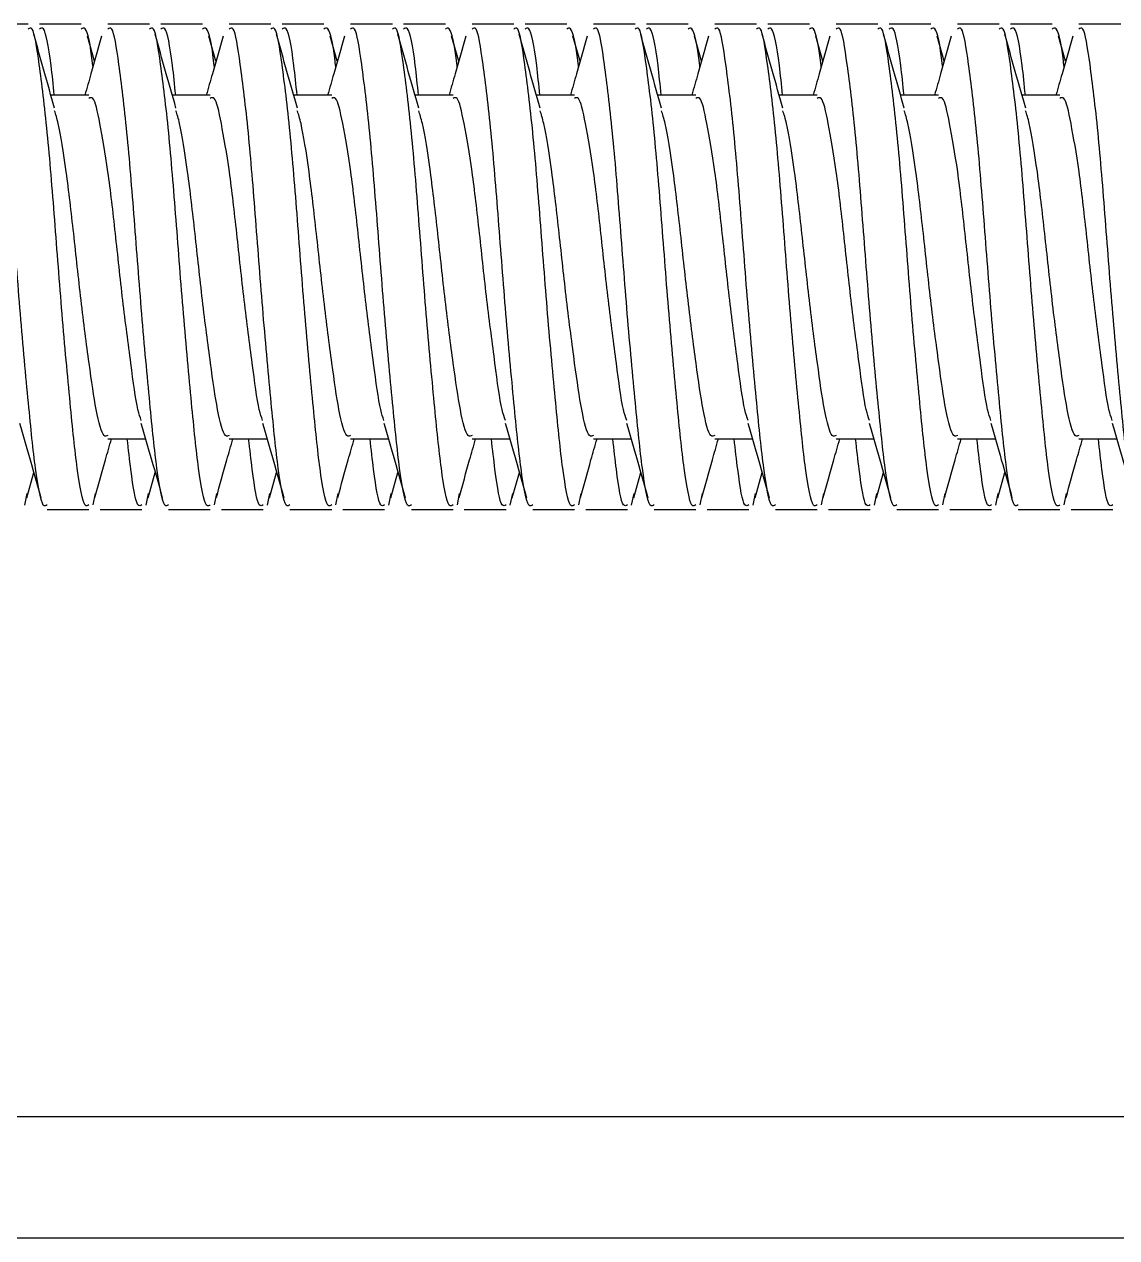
# Model space of a CAD drawing. Header units: millimetres. Extents: x -2889 to 8174, y 2447 to 8478.
# Drawn here: x 1614.149 to 1616.849, y 3489.473 to 3492.473 of the extents above; entities that cross this region are included whole.
import ezdxf

# ---------------------------------------------------------------- set-up
doc = ezdxf.new("R2010")
doc.units = ezdxf.units.MM

msp = doc.modelspace()

# ---------------------------------------------------------------- linework, layer by layer
at = {"color": 7, "linetype": 'Continuous', "lineweight": 25}
for p, q in [((1614.1584, 3492.4726), (1614.0553, 3492.4726)), ((1614.2893, 3492.4726), (1614.1862, 3492.4726)), ((1614.4584, 3492.4726), (1614.3553, 3492.4726)), ((1614.5893, 3492.4726), (1614.4862, 3492.4726)), ((1614.7584, 3492.4726), (1614.6553, 3492.4726)), ((1614.8893, 3492.4726), (1614.7862, 3492.4726)), ((1615.0584, 3492.4726), (1614.9553, 3492.4726)), ((1615.1893, 3492.4726), (1615.0862, 3492.4726)), ((1615.3584, 3492.4726), (1615.2553, 3492.4726)), ((1615.4893, 3492.4726), (1615.3862, 3492.4726)), ((1615.6584, 3492.4726), (1615.5553, 3492.4726)), ((1615.7893, 3492.4726), (1615.6862, 3492.4726)), ((1615.9584, 3492.4726), (1615.8553, 3492.4726)), ((1616.0893, 3492.4726), (1615.9862, 3492.4726)), ((1616.2584, 3492.4726), (1616.1553, 3492.4726)), ((1616.3893, 3492.4726), (1616.2862, 3492.4726)), ((1616.5584, 3492.4726), (1616.4553, 3492.4726)), ((1616.6893, 3492.4726), (1616.5862, 3492.4726)), ((1616.8584, 3492.4726), (1616.7553, 3492.4726)), ((1614.3223, 3492.3811), (1614.3048, 3492.4432)), ((1614.6223, 3492.3811), (1614.6048, 3492.4432)), ((1614.9223, 3492.3811), (1614.9048, 3492.4432)), ((1615.2223, 3492.3811), (1615.2048, 3492.4432)), ((1615.5223, 3492.3811), (1615.5048, 3492.4432)), ((1615.8223, 3492.3811), (1615.8048, 3492.4432)), ((1616.1223, 3492.3811), (1616.1048, 3492.4432)), ((1616.4223, 3492.3811), (1616.4048, 3492.4432)), ((1616.7223, 3492.3811), (1616.7048, 3492.4432)), ((1614.3084, 3492.2976), (1614.2144, 3492.2976)), ((1614.6084, 3492.2976), (1614.5144, 3492.2976)), ((1614.9084, 3492.2976), (1614.8144, 3492.2976)), ((1615.2084, 3492.2976), (1615.1144, 3492.2976)), ((1615.5084, 3492.2976), (1615.4144, 3492.2976)), ((1615.8084, 3492.2976), (1615.7144, 3492.2976)), ((1616.1084, 3492.2976), (1616.0144, 3492.2976)), ((1616.4084, 3492.2976), (1616.3144, 3492.2976)), ((1616.7084, 3492.2976), (1616.6144, 3492.2976)), ((1614.3553, 3491.4476), (1614.4484, 3491.4476)), ((1614.6553, 3491.4476), (1614.7484, 3491.4476)), ((1614.9553, 3491.4476), (1615.0484, 3491.4476)), ((1615.2553, 3491.4476), (1615.3484, 3491.4476)), ((1615.5553, 3491.4476), (1615.6484, 3491.4476)), ((1615.8553, 3491.4476), (1615.9484, 3491.4476)), ((1616.1553, 3491.4476), (1616.2484, 3491.4476)), ((1616.4553, 3491.4476), (1616.5484, 3491.4476)), ((1616.7553, 3491.4476), (1616.8484, 3491.4476)), ((1614.1548, 3491.3021), (1614.1723, 3491.3642)), ((1614.4548, 3491.3021), (1614.4723, 3491.3642)), ((1614.7548, 3491.3021), (1614.7723, 3491.3642)), ((1615.0548, 3491.3021), (1615.0723, 3491.3642)), ((1615.3548, 3491.3021), (1615.3723, 3491.3642)), ((1615.6548, 3491.3021), (1615.6723, 3491.3642)), ((1615.9548, 3491.3021), (1615.9723, 3491.3642)), ((1616.2548, 3491.3021), (1616.2723, 3491.3642)), ((1616.5548, 3491.3021), (1616.5723, 3491.3642)), ((1614.155, 3491.3128), (1614.1489, 3491.2841)), ((1614.3238, 3491.3128), (1614.3182, 3491.2847)), ((1614.455, 3491.3128), (1614.4489, 3491.2841)), ((1614.6238, 3491.3128), (1614.6182, 3491.2847)), ((1614.755, 3491.3128), (1614.7489, 3491.2841)), ((1614.9238, 3491.3128), (1614.9182, 3491.2847)), ((1615.055, 3491.3128), (1615.0489, 3491.2841)), ((1615.2238, 3491.3128), (1615.2182, 3491.2847)), ((1615.355, 3491.3128), (1615.3489, 3491.2841)), ((1615.5238, 3491.3128), (1615.5182, 3491.2847)), ((1615.655, 3491.3128), (1615.6489, 3491.2841)), ((1615.8238, 3491.3128), (1615.8182, 3491.2847)), ((1615.955, 3491.3128), (1615.9489, 3491.2841)), ((1616.1238, 3491.3128), (1616.1182, 3491.2847)), ((1616.255, 3491.3128), (1616.2489, 3491.2841)), ((1616.4238, 3491.3128), (1616.4182, 3491.2847)), ((1616.555, 3491.3128), (1616.5489, 3491.2841)), ((1616.7238, 3491.3128), (1616.7182, 3491.2847)), ((1614.2053, 3491.2726), (1614.3084, 3491.2726)), ((1614.3362, 3491.2726), (1614.4393, 3491.2726)), ((1614.5053, 3491.2726), (1614.6084, 3491.2726)), ((1614.6362, 3491.2726), (1614.7393, 3491.2726)), ((1614.8053, 3491.2726), (1614.9084, 3491.2726)), ((1614.9362, 3491.2726), (1615.0393, 3491.2726)), ((1615.1053, 3491.2726), (1615.2084, 3491.2726)), ((1615.2362, 3491.2726), (1615.3393, 3491.2726)), ((1615.4053, 3491.2726), (1615.5084, 3491.2726)), ((1615.5362, 3491.2726), (1615.6393, 3491.2726)), ((1615.7053, 3491.2726), (1615.8084, 3491.2726)), ((1615.8362, 3491.2726), (1615.9393, 3491.2726)), ((1616.0053, 3491.2726), (1616.1084, 3491.2726)), ((1616.1362, 3491.2726), (1616.2393, 3491.2726)), ((1616.3053, 3491.2726), (1616.4084, 3491.2726)), ((1616.4362, 3491.2726), (1616.5393, 3491.2726)), ((1616.6053, 3491.2726), (1616.7084, 3491.2726)), ((1616.7362, 3491.2726), (1616.8393, 3491.2726)), ((1608.0239, 3489.7726), (1618.1385, 3489.7726)), ((1608.8239, 3489.4726), (1618.1385, 3489.4726))]:
    msp.add_line(p, q, dxfattribs=at)
for points, knots in [([(1614.2053, 3491.2844), (1614.2021, 3491.2821), (1614.1925, 3491.2751), (1614.1761, 3491.3637), (1614.1593, 3491.5298), (1614.1388, 3491.7522), (1614.1207, 3491.9921), (1614.1027, 3492.2155), (1614.0822, 3492.381), (1614.0683, 3492.4696), (1614.0586, 3492.4631), (1614.0553, 3492.4609)], [0, 0, 0, 0, 0.06233, 0.188585, 0.310877, 0.438245, 0.56233, 0.686415, 0.813783, 0.936076, 1, 1, 1, 1]), ([(1614.3084, 3491.2844), (1614.3052, 3491.2821), (1614.2957, 3491.2751), (1614.2792, 3491.3637), (1614.2624, 3491.5298), (1614.2419, 3491.7522), (1614.2239, 3491.9921), (1614.2058, 3492.2155), (1614.1853, 3492.381), (1614.1714, 3492.4696), (1614.1617, 3492.4631), (1614.1584, 3492.4609)], [0, 0, 0, 0, 0.06233, 0.188585, 0.310877, 0.438245, 0.56233, 0.686415, 0.813783, 0.936076, 1, 1, 1, 1]), ([(1614.2229, 3492.2976), (1614.2203, 3492.323), (1614.2118, 3492.4067), (1614.199, 3492.4693), (1614.1894, 3492.463), (1614.1862, 3492.4609)], [0, 0, 0, 0, 0.22565, 0.744065, 1, 1, 1, 1]), ([(1614.3185, 3492.3675), (1614.3184, 3492.3685), (1614.3122, 3492.4253), (1614.302, 3492.4683), (1614.2925, 3492.4627), (1614.2893, 3492.4609)], [0, 0, 0, 0, 0.011152, 0.673171, 1, 1, 1, 1]), ([(1614.5053, 3491.2844), (1614.5021, 3491.2821), (1614.4925, 3491.2751), (1614.4761, 3491.3637), (1614.4593, 3491.5298), (1614.4388, 3491.7522), (1614.4207, 3491.9921), (1614.4027, 3492.2155), (1614.3822, 3492.381), (1614.3683, 3492.4696), (1614.3586, 3492.4631), (1614.3553, 3492.4609)], [0, 0, 0, 0, 0.06233, 0.188585, 0.310877, 0.438245, 0.56233, 0.686415, 0.813783, 0.936076, 1, 1, 1, 1]), ([(1614.6084, 3491.2844), (1614.6052, 3491.2821), (1614.5957, 3491.2751), (1614.5792, 3491.3637), (1614.5624, 3491.5298), (1614.5419, 3491.7522), (1614.5239, 3491.9921), (1614.5058, 3492.2155), (1614.4853, 3492.381), (1614.4714, 3492.4696), (1614.4617, 3492.4631), (1614.4584, 3492.4609)], [0, 0, 0, 0, 0.06233, 0.188585, 0.310877, 0.438245, 0.56233, 0.686415, 0.813783, 0.936076, 1, 1, 1, 1]), ([(1614.5229, 3492.2976), (1614.5203, 3492.323), (1614.5118, 3492.4067), (1614.499, 3492.4693), (1614.4894, 3492.463), (1614.4862, 3492.4609)], [0, 0, 0, 0, 0.22565, 0.744065, 1, 1, 1, 1]), ([(1614.6185, 3492.3675), (1614.6184, 3492.3685), (1614.6122, 3492.4253), (1614.602, 3492.4683), (1614.5925, 3492.4627), (1614.5893, 3492.4609)], [0, 0, 0, 0, 0.011152, 0.673171, 1, 1, 1, 1]), ([(1614.8053, 3491.2844), (1614.8021, 3491.2821), (1614.7925, 3491.2751), (1614.7761, 3491.3637), (1614.7593, 3491.5298), (1614.7388, 3491.7522), (1614.7207, 3491.9921), (1614.7027, 3492.2155), (1614.6822, 3492.381), (1614.6683, 3492.4696), (1614.6586, 3492.4631), (1614.6553, 3492.4609)], [0, 0, 0, 0, 0.06233, 0.188585, 0.310877, 0.438245, 0.56233, 0.686415, 0.813783, 0.936076, 1, 1, 1, 1]), ([(1614.9084, 3491.2844), (1614.9052, 3491.2821), (1614.8957, 3491.2751), (1614.8792, 3491.3637), (1614.8624, 3491.5298), (1614.8419, 3491.7522), (1614.8239, 3491.9921), (1614.8058, 3492.2155), (1614.7853, 3492.381), (1614.7714, 3492.4696), (1614.7617, 3492.4631), (1614.7584, 3492.4609)], [0, 0, 0, 0, 0.06233, 0.188585, 0.310877, 0.438245, 0.56233, 0.686415, 0.813783, 0.936076, 1, 1, 1, 1]), ([(1614.8229, 3492.2976), (1614.8203, 3492.323), (1614.8118, 3492.4067), (1614.799, 3492.4693), (1614.7894, 3492.463), (1614.7862, 3492.4609)], [0, 0, 0, 0, 0.22565, 0.744065, 1, 1, 1, 1]), ([(1614.9185, 3492.3675), (1614.9184, 3492.3685), (1614.9122, 3492.4253), (1614.902, 3492.4683), (1614.8925, 3492.4627), (1614.8893, 3492.4609)], [0, 0, 0, 0, 0.011152, 0.673171, 1, 1, 1, 1]), ([(1615.1053, 3491.2844), (1615.1021, 3491.2821), (1615.0925, 3491.2751), (1615.0761, 3491.3637), (1615.0593, 3491.5298), (1615.0388, 3491.7522), (1615.0207, 3491.9921), (1615.0027, 3492.2155), (1614.9822, 3492.381), (1614.9683, 3492.4696), (1614.9586, 3492.4631), (1614.9553, 3492.4609)], [0, 0, 0, 0, 0.06233, 0.188585, 0.310877, 0.438245, 0.56233, 0.686415, 0.813783, 0.936076, 1, 1, 1, 1]), ([(1615.2084, 3491.2844), (1615.2052, 3491.2821), (1615.1957, 3491.2751), (1615.1792, 3491.3637), (1615.1624, 3491.5298), (1615.1419, 3491.7522), (1615.1239, 3491.9921), (1615.1058, 3492.2155), (1615.0853, 3492.381), (1615.0714, 3492.4696), (1615.0617, 3492.4631), (1615.0584, 3492.4609)], [0, 0, 0, 0, 0.06233, 0.188585, 0.310877, 0.438245, 0.56233, 0.686415, 0.813783, 0.936076, 1, 1, 1, 1]), ([(1615.1229, 3492.2976), (1615.1203, 3492.323), (1615.1118, 3492.4067), (1615.099, 3492.4693), (1615.0894, 3492.463), (1615.0862, 3492.4609)], [0, 0, 0, 0, 0.22565, 0.744065, 1, 1, 1, 1]), ([(1615.2185, 3492.3675), (1615.2184, 3492.3685), (1615.2122, 3492.4253), (1615.202, 3492.4683), (1615.1925, 3492.4627), (1615.1893, 3492.4609)], [0, 0, 0, 0, 0.011152, 0.673171, 1, 1, 1, 1]), ([(1615.4053, 3491.2844), (1615.4021, 3491.2821), (1615.3925, 3491.2751), (1615.3761, 3491.3637), (1615.3593, 3491.5298), (1615.3388, 3491.7522), (1615.3207, 3491.9921), (1615.3027, 3492.2155), (1615.2822, 3492.381), (1615.2683, 3492.4696), (1615.2586, 3492.4631), (1615.2553, 3492.4609)], [0, 0, 0, 0, 0.06233, 0.188585, 0.310877, 0.438245, 0.56233, 0.686415, 0.813783, 0.936076, 1, 1, 1, 1]), ([(1615.5084, 3491.2844), (1615.5052, 3491.2821), (1615.4957, 3491.2751), (1615.4792, 3491.3637), (1615.4624, 3491.5298), (1615.4419, 3491.7522), (1615.4239, 3491.9921), (1615.4058, 3492.2155), (1615.3853, 3492.381), (1615.3714, 3492.4696), (1615.3617, 3492.4631), (1615.3584, 3492.4609)], [0, 0, 0, 0, 0.06233, 0.188585, 0.310877, 0.438245, 0.56233, 0.686415, 0.813783, 0.936076, 1, 1, 1, 1]), ([(1615.4229, 3492.2976), (1615.4203, 3492.323), (1615.4118, 3492.4067), (1615.399, 3492.4693), (1615.3894, 3492.463), (1615.3862, 3492.4609)], [0, 0, 0, 0, 0.2256497, 0.7440653, 1, 1, 1, 1]), ([(1615.5185, 3492.3675), (1615.5184, 3492.3685), (1615.5122, 3492.4253), (1615.502, 3492.4683), (1615.4925, 3492.4627), (1615.4893, 3492.4609)], [0, 0, 0, 0, 0.011152, 0.673171, 1, 1, 1, 1]), ([(1615.7053, 3491.2844), (1615.7021, 3491.2821), (1615.6925, 3491.2751), (1615.6761, 3491.3637), (1615.6593, 3491.5298), (1615.6388, 3491.7522), (1615.6207, 3491.9921), (1615.6027, 3492.2155), (1615.5822, 3492.381), (1615.5683, 3492.4696), (1615.5586, 3492.4631), (1615.5553, 3492.4609)], [0, 0, 0, 0, 0.06233, 0.188585, 0.310877, 0.438245, 0.56233, 0.686415, 0.813783, 0.936076, 1, 1, 1, 1]), ([(1615.8084, 3491.2844), (1615.8052, 3491.2821), (1615.7957, 3491.2751), (1615.7792, 3491.3637), (1615.7624, 3491.5298), (1615.7419, 3491.7522), (1615.7239, 3491.9921), (1615.7058, 3492.2155), (1615.6853, 3492.381), (1615.6714, 3492.4696), (1615.6617, 3492.4631), (1615.6584, 3492.4609)], [0, 0, 0, 0, 0.06233, 0.188585, 0.310877, 0.438245, 0.56233, 0.686415, 0.813783, 0.936076, 1, 1, 1, 1]), ([(1615.7229, 3492.2976), (1615.7203, 3492.323), (1615.7118, 3492.4067), (1615.699, 3492.4693), (1615.6894, 3492.463), (1615.6862, 3492.4609)], [0, 0, 0, 0, 0.22565, 0.744065, 1, 1, 1, 1]), ([(1615.8185, 3492.3675), (1615.8184, 3492.3685), (1615.8122, 3492.4253), (1615.802, 3492.4683), (1615.7925, 3492.4627), (1615.7893, 3492.4609)], [0, 0, 0, 0, 0.011152, 0.673171, 1, 1, 1, 1]), ([(1616.0053, 3491.2844), (1616.0021, 3491.2821), (1615.9925, 3491.2751), (1615.9761, 3491.3637), (1615.9593, 3491.5298), (1615.9388, 3491.7522), (1615.9207, 3491.9921), (1615.9027, 3492.2155), (1615.8822, 3492.381), (1615.8683, 3492.4696), (1615.8586, 3492.4631), (1615.8553, 3492.4609)], [0, 0, 0, 0, 0.06233, 0.188585, 0.310877, 0.438245, 0.56233, 0.686415, 0.813783, 0.936076, 1, 1, 1, 1]), ([(1616.1084, 3491.2844), (1616.1052, 3491.2821), (1616.0957, 3491.2751), (1616.0792, 3491.3637), (1616.0624, 3491.5298), (1616.0419, 3491.7522), (1616.0239, 3491.9921), (1616.0058, 3492.2155), (1615.9853, 3492.381), (1615.9714, 3492.4696), (1615.9617, 3492.4631), (1615.9584, 3492.4609)], [0, 0, 0, 0, 0.06233, 0.188585, 0.310877, 0.438245, 0.56233, 0.686415, 0.813783, 0.936076, 1, 1, 1, 1]), ([(1616.0229, 3492.2976), (1616.0203, 3492.323), (1616.0118, 3492.4067), (1615.999, 3492.4693), (1615.9894, 3492.463), (1615.9862, 3492.4609)], [0, 0, 0, 0, 0.22565, 0.744065, 1, 1, 1, 1]), ([(1616.1185, 3492.3675), (1616.1184, 3492.3685), (1616.1122, 3492.4253), (1616.102, 3492.4683), (1616.0925, 3492.4627), (1616.0893, 3492.4609)], [0, 0, 0, 0, 0.011152, 0.673171, 1, 1, 1, 1]), ([(1616.3053, 3491.2844), (1616.3021, 3491.2821), (1616.2925, 3491.2751), (1616.2761, 3491.3637), (1616.2593, 3491.5298), (1616.2388, 3491.7522), (1616.2207, 3491.9921), (1616.2027, 3492.2155), (1616.1822, 3492.381), (1616.1683, 3492.4696), (1616.1586, 3492.4631), (1616.1553, 3492.4609)], [0, 0, 0, 0, 0.06233, 0.188585, 0.310877, 0.438245, 0.56233, 0.686415, 0.813783, 0.936076, 1, 1, 1, 1]), ([(1616.4084, 3491.2844), (1616.4052, 3491.2821), (1616.3957, 3491.2751), (1616.3792, 3491.3637), (1616.3624, 3491.5298), (1616.3419, 3491.7522), (1616.3239, 3491.9921), (1616.3058, 3492.2155), (1616.2853, 3492.381), (1616.2714, 3492.4696), (1616.2617, 3492.4631), (1616.2584, 3492.4609)], [0, 0, 0, 0, 0.06233, 0.188585, 0.310877, 0.438245, 0.56233, 0.686415, 0.813783, 0.936076, 1, 1, 1, 1]), ([(1616.3229, 3492.2976), (1616.3203, 3492.323), (1616.3118, 3492.4067), (1616.299, 3492.4693), (1616.2894, 3492.463), (1616.2862, 3492.4609)], [0, 0, 0, 0, 0.2256497, 0.7440653, 1, 1, 1, 1]), ([(1616.4185, 3492.3675), (1616.4184, 3492.3685), (1616.4122, 3492.4253), (1616.402, 3492.4683), (1616.3925, 3492.4627), (1616.3893, 3492.4609)], [0, 0, 0, 0, 0.011152, 0.673171, 1, 1, 1, 1]), ([(1616.6053, 3491.2844), (1616.6021, 3491.2821), (1616.5925, 3491.2751), (1616.5761, 3491.3637), (1616.5593, 3491.5298), (1616.5388, 3491.7522), (1616.5207, 3491.9921), (1616.5027, 3492.2155), (1616.4822, 3492.381), (1616.4683, 3492.4696), (1616.4586, 3492.4631), (1616.4553, 3492.4609)], [0, 0, 0, 0, 0.06233, 0.188585, 0.310877, 0.438245, 0.56233, 0.686415, 0.813783, 0.936076, 1, 1, 1, 1]), ([(1616.7084, 3491.2844), (1616.7052, 3491.2821), (1616.6957, 3491.2751), (1616.6792, 3491.3637), (1616.6624, 3491.5298), (1616.6419, 3491.7522), (1616.6239, 3491.9921), (1616.6058, 3492.2155), (1616.5853, 3492.381), (1616.5714, 3492.4696), (1616.5617, 3492.4631), (1616.5584, 3492.4609)], [0, 0, 0, 0, 0.06233, 0.188585, 0.310877, 0.438245, 0.56233, 0.686415, 0.813783, 0.936076, 1, 1, 1, 1]), ([(1616.6229, 3492.2976), (1616.6203, 3492.323), (1616.6118, 3492.4067), (1616.599, 3492.4693), (1616.5894, 3492.463), (1616.5862, 3492.4609)], [0, 0, 0, 0, 0.2256497, 0.7440653, 1, 1, 1, 1]), ([(1616.7185, 3492.3675), (1616.7184, 3492.3685), (1616.7122, 3492.4253), (1616.702, 3492.4683), (1616.6925, 3492.4627), (1616.6893, 3492.4609)], [0, 0, 0, 0, 0.011152, 0.673171, 1, 1, 1, 1]), ([(1616.9053, 3491.2844), (1616.9021, 3491.2821), (1616.8925, 3491.2751), (1616.8761, 3491.3637), (1616.8593, 3491.5298), (1616.8388, 3491.7522), (1616.8207, 3491.9921), (1616.8027, 3492.2155), (1616.7822, 3492.381), (1616.7683, 3492.4696), (1616.7586, 3492.4631), (1616.7553, 3492.4609)], [0, 0, 0, 0, 0.06233, 0.188585, 0.310877, 0.438245, 0.56233, 0.686415, 0.813783, 0.936076, 1, 1, 1, 1]), ([(1614.2236, 3492.2655), (1614.2149, 3492.2956), (1614.1976, 3492.3561), (1614.1807, 3492.4171), (1614.1721, 3492.4478)], [0, 0, 0, 0, 0.496832, 1, 1, 1, 1]), ([(1614.3398, 3492.4432), (1614.3311, 3492.412), (1614.3174, 3492.3633), (1614.3034, 3492.315), (1614.2984, 3492.2976)], [0, 0, 0, 0, 0.6404128, 1, 1, 1, 1]), ([(1614.5236, 3492.2655), (1614.5149, 3492.2956), (1614.4976, 3492.3561), (1614.4807, 3492.4171), (1614.4721, 3492.4478)], [0, 0, 0, 0, 0.496832, 1, 1, 1, 1]), ([(1614.6398, 3492.4432), (1614.6311, 3492.412), (1614.6174, 3492.3633), (1614.6034, 3492.315), (1614.5984, 3492.2976)], [0, 0, 0, 0, 0.6404128, 1, 1, 1, 1]), ([(1614.8236, 3492.2655), (1614.8149, 3492.2956), (1614.7976, 3492.3561), (1614.7807, 3492.4171), (1614.7721, 3492.4478)], [0, 0, 0, 0, 0.496832, 1, 1, 1, 1]), ([(1614.9398, 3492.4432), (1614.9311, 3492.412), (1614.9174, 3492.3633), (1614.9034, 3492.315), (1614.8984, 3492.2976)], [0, 0, 0, 0, 0.640413, 1, 1, 1, 1]), ([(1615.1236, 3492.2655), (1615.1149, 3492.2956), (1615.0976, 3492.3561), (1615.0807, 3492.4171), (1615.0721, 3492.4478)], [0, 0, 0, 0, 0.496832, 1, 1, 1, 1]), ([(1615.2398, 3492.4432), (1615.2311, 3492.412), (1615.2174, 3492.3633), (1615.2034, 3492.315), (1615.1984, 3492.2976)], [0, 0, 0, 0, 0.6404128, 1, 1, 1, 1]), ([(1615.4236, 3492.2655), (1615.4149, 3492.2956), (1615.3976, 3492.3561), (1615.3807, 3492.4171), (1615.3721, 3492.4478)], [0, 0, 0, 0, 0.496832, 1, 1, 1, 1]), ([(1615.5398, 3492.4432), (1615.5311, 3492.412), (1615.5174, 3492.3633), (1615.5034, 3492.315), (1615.4984, 3492.2976)], [0, 0, 0, 0, 0.6404128, 1, 1, 1, 1]), ([(1615.7236, 3492.2655), (1615.7149, 3492.2956), (1615.6976, 3492.3561), (1615.6807, 3492.4171), (1615.6721, 3492.4478)], [0, 0, 0, 0, 0.496832, 1, 1, 1, 1]), ([(1615.8398, 3492.4432), (1615.8311, 3492.412), (1615.8174, 3492.3633), (1615.8034, 3492.315), (1615.7984, 3492.2976)], [0, 0, 0, 0, 0.6404128, 1, 1, 1, 1]), ([(1616.0236, 3492.2655), (1616.0149, 3492.2956), (1615.9976, 3492.3561), (1615.9807, 3492.4171), (1615.9721, 3492.4478)], [0, 0, 0, 0, 0.496832, 1, 1, 1, 1]), ([(1616.1398, 3492.4432), (1616.1311, 3492.412), (1616.1174, 3492.3633), (1616.1034, 3492.315), (1616.0984, 3492.2976)], [0, 0, 0, 0, 0.6404128, 1, 1, 1, 1]), ([(1616.3236, 3492.2655), (1616.3149, 3492.2956), (1616.2976, 3492.3561), (1616.2807, 3492.4171), (1616.2721, 3492.4478)], [0, 0, 0, 0, 0.496832, 1, 1, 1, 1]), ([(1616.4398, 3492.4432), (1616.4311, 3492.412), (1616.4174, 3492.3633), (1616.4034, 3492.315), (1616.3984, 3492.2976)], [0, 0, 0, 0, 0.6404128, 1, 1, 1, 1]), ([(1616.6236, 3492.2655), (1616.6149, 3492.2956), (1616.5976, 3492.3561), (1616.5807, 3492.4171), (1616.5721, 3492.4478)], [0, 0, 0, 0, 0.496832, 1, 1, 1, 1]), ([(1616.7398, 3492.4432), (1616.7311, 3492.412), (1616.7174, 3492.3633), (1616.7034, 3492.315), (1616.6984, 3492.2976)], [0, 0, 0, 0, 0.640413, 1, 1, 1, 1]), ([(1614.4376, 3491.4934), (1614.4348, 3491.5012), (1614.4258, 3491.5274), (1614.4124, 3491.6328), (1614.3919, 3491.7865), (1614.3739, 3491.9575), (1614.3558, 3492.1155), (1614.3353, 3492.2327), (1614.3214, 3492.2955), (1614.3117, 3492.2909), (1614.3084, 3492.2893)], [0, 0, 0, 0, 0.060633, 0.202175, 0.349667, 0.493309, 0.63695, 0.784443, 0.925984, 1, 1, 1, 1]), ([(1614.7376, 3491.4934), (1614.7348, 3491.5012), (1614.7258, 3491.5274), (1614.7124, 3491.6328), (1614.6919, 3491.7865), (1614.6739, 3491.9575), (1614.6558, 3492.1155), (1614.6353, 3492.2327), (1614.6214, 3492.2955), (1614.6117, 3492.2909), (1614.6084, 3492.2893)], [0, 0, 0, 0, 0.0606335, 0.2021746, 0.3496671, 0.4933088, 0.6369504, 0.7844429, 0.925984, 1, 1, 1, 1]), ([(1615.0376, 3491.4934), (1615.0348, 3491.5012), (1615.0258, 3491.5274), (1615.0124, 3491.6328), (1614.9919, 3491.7865), (1614.9739, 3491.9575), (1614.9558, 3492.1155), (1614.9353, 3492.2327), (1614.9214, 3492.2955), (1614.9117, 3492.2909), (1614.9084, 3492.2893)], [0, 0, 0, 0, 0.060633, 0.202175, 0.349667, 0.493309, 0.63695, 0.784443, 0.925984, 1, 1, 1, 1]), ([(1615.3376, 3491.4934), (1615.3348, 3491.5012), (1615.3258, 3491.5274), (1615.3124, 3491.6328), (1615.2919, 3491.7865), (1615.2739, 3491.9575), (1615.2558, 3492.1155), (1615.2353, 3492.2327), (1615.2214, 3492.2955), (1615.2117, 3492.2909), (1615.2084, 3492.2893)], [0, 0, 0, 0, 0.060633, 0.202175, 0.349667, 0.493309, 0.63695, 0.784443, 0.925984, 1, 1, 1, 1]), ([(1615.6376, 3491.4934), (1615.6348, 3491.5012), (1615.6258, 3491.5274), (1615.6124, 3491.6328), (1615.5919, 3491.7865), (1615.5739, 3491.9575), (1615.5558, 3492.1155), (1615.5353, 3492.2327), (1615.5214, 3492.2955), (1615.5117, 3492.2909), (1615.5084, 3492.2893)], [0, 0, 0, 0, 0.060633, 0.202175, 0.349667, 0.493309, 0.63695, 0.784443, 0.925984, 1, 1, 1, 1]), ([(1615.9376, 3491.4934), (1615.9348, 3491.5012), (1615.9258, 3491.5274), (1615.9124, 3491.6328), (1615.8919, 3491.7865), (1615.8739, 3491.9575), (1615.8558, 3492.1155), (1615.8353, 3492.2327), (1615.8214, 3492.2955), (1615.8117, 3492.2909), (1615.8084, 3492.2893)], [0, 0, 0, 0, 0.060633, 0.202175, 0.349667, 0.493309, 0.63695, 0.784443, 0.925984, 1, 1, 1, 1]), ([(1616.2376, 3491.4934), (1616.2348, 3491.5012), (1616.2258, 3491.5274), (1616.2124, 3491.6328), (1616.1919, 3491.7865), (1616.1739, 3491.9575), (1616.1558, 3492.1155), (1616.1353, 3492.2327), (1616.1214, 3492.2955), (1616.1117, 3492.2909), (1616.1084, 3492.2893)], [0, 0, 0, 0, 0.060633, 0.202175, 0.349667, 0.493309, 0.63695, 0.784443, 0.925984, 1, 1, 1, 1]), ([(1616.5376, 3491.4934), (1616.5348, 3491.5012), (1616.5258, 3491.5274), (1616.5124, 3491.6328), (1616.4919, 3491.7865), (1616.4739, 3491.9575), (1616.4558, 3492.1155), (1616.4353, 3492.2327), (1616.4214, 3492.2955), (1616.4117, 3492.2909), (1616.4084, 3492.2893)], [0, 0, 0, 0, 0.0606335, 0.2021746, 0.3496671, 0.4933088, 0.6369504, 0.7844429, 0.925984, 1, 1, 1, 1]), ([(1616.8376, 3491.4934), (1616.8348, 3491.5012), (1616.8258, 3491.5274), (1616.8124, 3491.6328), (1616.7919, 3491.7865), (1616.7739, 3491.9575), (1616.7558, 3492.1155), (1616.7353, 3492.2327), (1616.7214, 3492.2955), (1616.7117, 3492.2909), (1616.7084, 3492.2893)], [0, 0, 0, 0, 0.0606335, 0.2021746, 0.3496671, 0.4933088, 0.6369504, 0.7844429, 0.925984, 1, 1, 1, 1]), ([(1614.3553, 3491.456), (1614.3521, 3491.4543), (1614.3425, 3491.4494), (1614.3261, 3491.5121), (1614.3093, 3491.6299), (1614.2888, 3491.7871), (1614.2707, 3491.9579), (1614.2527, 3492.1131), (1614.2354, 3492.2216), (1614.2265, 3492.2497), (1614.2235, 3492.259)], [0, 0, 0, 0, 0.071087, 0.2150793, 0.3544965, 0.4997757, 0.6412618, 0.782748, 0.9280272, 1, 1, 1, 1]), ([(1614.6553, 3491.456), (1614.6521, 3491.4543), (1614.6425, 3491.4494), (1614.6261, 3491.5121), (1614.6093, 3491.6299), (1614.5888, 3491.7871), (1614.5707, 3491.9579), (1614.5527, 3492.1131), (1614.5354, 3492.2216), (1614.5265, 3492.2497), (1614.5235, 3492.259)], [0, 0, 0, 0, 0.071087, 0.215079, 0.354497, 0.499776, 0.641262, 0.782748, 0.928027, 1, 1, 1, 1]), ([(1614.9553, 3491.456), (1614.9521, 3491.4543), (1614.9425, 3491.4494), (1614.9261, 3491.5121), (1614.9093, 3491.6299), (1614.8888, 3491.7871), (1614.8707, 3491.9579), (1614.8527, 3492.1131), (1614.8354, 3492.2216), (1614.8265, 3492.2497), (1614.8235, 3492.259)], [0, 0, 0, 0, 0.071087, 0.215079, 0.354497, 0.499776, 0.641262, 0.782748, 0.928027, 1, 1, 1, 1]), ([(1615.2553, 3491.456), (1615.2521, 3491.4543), (1615.2425, 3491.4494), (1615.2261, 3491.5121), (1615.2093, 3491.6299), (1615.1888, 3491.7871), (1615.1707, 3491.9579), (1615.1527, 3492.1131), (1615.1354, 3492.2216), (1615.1265, 3492.2497), (1615.1235, 3492.259)], [0, 0, 0, 0, 0.071087, 0.215079, 0.354497, 0.499776, 0.641262, 0.782748, 0.928027, 1, 1, 1, 1]), ([(1615.5553, 3491.456), (1615.5521, 3491.4543), (1615.5425, 3491.4494), (1615.5261, 3491.5121), (1615.5093, 3491.6299), (1615.4888, 3491.7871), (1615.4707, 3491.9579), (1615.4527, 3492.1131), (1615.4354, 3492.2216), (1615.4265, 3492.2497), (1615.4235, 3492.259)], [0, 0, 0, 0, 0.071087, 0.215079, 0.354497, 0.499776, 0.641262, 0.782748, 0.928027, 1, 1, 1, 1]), ([(1615.8553, 3491.456), (1615.8521, 3491.4543), (1615.8425, 3491.4494), (1615.8261, 3491.5121), (1615.8093, 3491.6299), (1615.7888, 3491.7871), (1615.7707, 3491.9579), (1615.7527, 3492.1131), (1615.7354, 3492.2216), (1615.7265, 3492.2497), (1615.7235, 3492.259)], [0, 0, 0, 0, 0.071087, 0.215079, 0.354497, 0.499776, 0.641262, 0.782748, 0.928027, 1, 1, 1, 1]), ([(1616.1553, 3491.456), (1616.1521, 3491.4543), (1616.1425, 3491.4494), (1616.1261, 3491.5121), (1616.1093, 3491.6299), (1616.0888, 3491.7871), (1616.0707, 3491.9579), (1616.0527, 3492.1131), (1616.0354, 3492.2216), (1616.0265, 3492.2497), (1616.0235, 3492.259)], [0, 0, 0, 0, 0.071087, 0.215079, 0.354497, 0.499776, 0.641262, 0.782748, 0.928027, 1, 1, 1, 1]), ([(1616.4553, 3491.456), (1616.4521, 3491.4543), (1616.4425, 3491.4494), (1616.4261, 3491.5121), (1616.4093, 3491.6299), (1616.3888, 3491.7871), (1616.3707, 3491.9579), (1616.3527, 3492.1131), (1616.3354, 3492.2216), (1616.3265, 3492.2497), (1616.3235, 3492.259)], [0, 0, 0, 0, 0.071087, 0.215079, 0.354497, 0.499776, 0.641262, 0.782748, 0.928027, 1, 1, 1, 1]), ([(1616.7553, 3491.456), (1616.7521, 3491.4543), (1616.7425, 3491.4494), (1616.7261, 3491.5121), (1616.7093, 3491.6299), (1616.6888, 3491.7871), (1616.6707, 3491.9579), (1616.6527, 3492.1131), (1616.6354, 3492.2216), (1616.6265, 3492.2497), (1616.6235, 3492.259)], [0, 0, 0, 0, 0.071087, 0.215079, 0.354497, 0.499776, 0.641262, 0.782748, 0.928027, 1, 1, 1, 1]), ([(1614.1371, 3491.4867), (1614.1459, 3491.4564), (1614.1637, 3491.3951), (1614.1811, 3491.3333), (1614.1898, 3491.3021)], [0, 0, 0, 0, 0.495639, 1, 1, 1, 1]), ([(1614.4371, 3491.4867), (1614.4459, 3491.4564), (1614.4637, 3491.3951), (1614.4811, 3491.3333), (1614.4898, 3491.3021)], [0, 0, 0, 0, 0.495639, 1, 1, 1, 1]), ([(1614.7371, 3491.4867), (1614.7459, 3491.4564), (1614.7637, 3491.3951), (1614.7811, 3491.3333), (1614.7898, 3491.3021)], [0, 0, 0, 0, 0.495639, 1, 1, 1, 1]), ([(1615.0371, 3491.4867), (1615.0459, 3491.4564), (1615.0637, 3491.3951), (1615.0811, 3491.3333), (1615.0898, 3491.3021)], [0, 0, 0, 0, 0.495639, 1, 1, 1, 1]), ([(1615.3371, 3491.4867), (1615.3459, 3491.4564), (1615.3637, 3491.3951), (1615.3811, 3491.3333), (1615.3898, 3491.3021)], [0, 0, 0, 0, 0.495639, 1, 1, 1, 1]), ([(1615.6371, 3491.4867), (1615.6459, 3491.4564), (1615.6637, 3491.3951), (1615.6811, 3491.3333), (1615.6898, 3491.3021)], [0, 0, 0, 0, 0.495639, 1, 1, 1, 1]), ([(1615.9371, 3491.4867), (1615.9459, 3491.4564), (1615.9637, 3491.3951), (1615.9811, 3491.3333), (1615.9898, 3491.3021)], [0, 0, 0, 0, 0.495639, 1, 1, 1, 1]), ([(1616.2371, 3491.4867), (1616.2459, 3491.4564), (1616.2637, 3491.3951), (1616.2811, 3491.3333), (1616.2898, 3491.3021)], [0, 0, 0, 0, 0.495639, 1, 1, 1, 1]), ([(1616.5371, 3491.4867), (1616.5459, 3491.4564), (1616.5637, 3491.3951), (1616.5811, 3491.3333), (1616.5898, 3491.3021)], [0, 0, 0, 0, 0.495639, 1, 1, 1, 1]), ([(1616.8371, 3491.4867), (1616.8459, 3491.4564), (1616.8637, 3491.3951), (1616.8811, 3491.3333), (1616.8898, 3491.3021)], [0, 0, 0, 0, 0.495639, 1, 1, 1, 1]), ([(1614.3234, 3491.3027), (1614.332, 3491.3337), (1614.3454, 3491.3823), (1614.3592, 3491.4303), (1614.3642, 3491.4476)], [0, 0, 0, 0, 0.6388703, 1, 1, 1, 1]), ([(1614.4393, 3491.2844), (1614.436, 3491.2824), (1614.4263, 3491.2766), (1614.4156, 3491.3383), (1614.4062, 3491.4213), (1614.4032, 3491.4476)], [0, 0, 0, 0, 0.263006, 0.766155, 1, 1, 1, 1]), ([(1614.6234, 3491.3027), (1614.632, 3491.3337), (1614.6454, 3491.3823), (1614.6592, 3491.4303), (1614.6642, 3491.4476)], [0, 0, 0, 0, 0.63887, 1, 1, 1, 1]), ([(1614.7393, 3491.2844), (1614.736, 3491.2824), (1614.7263, 3491.2766), (1614.7156, 3491.3383), (1614.7062, 3491.4213), (1614.7032, 3491.4476)], [0, 0, 0, 0, 0.263006, 0.766155, 1, 1, 1, 1]), ([(1614.9234, 3491.3027), (1614.932, 3491.3337), (1614.9454, 3491.3823), (1614.9592, 3491.4303), (1614.9642, 3491.4476)], [0, 0, 0, 0, 0.63887, 1, 1, 1, 1]), ([(1615.0393, 3491.2844), (1615.036, 3491.2824), (1615.0263, 3491.2766), (1615.0156, 3491.3383), (1615.0062, 3491.4213), (1615.0032, 3491.4476)], [0, 0, 0, 0, 0.263006, 0.766155, 1, 1, 1, 1]), ([(1615.2234, 3491.3027), (1615.232, 3491.3337), (1615.2454, 3491.3823), (1615.2592, 3491.4303), (1615.2642, 3491.4476)], [0, 0, 0, 0, 0.6388703, 1, 1, 1, 1]), ([(1615.3393, 3491.2844), (1615.336, 3491.2824), (1615.3263, 3491.2766), (1615.3156, 3491.3383), (1615.3062, 3491.4213), (1615.3032, 3491.4476)], [0, 0, 0, 0, 0.263006, 0.766155, 1, 1, 1, 1]), ([(1615.5234, 3491.3027), (1615.532, 3491.3337), (1615.5454, 3491.3823), (1615.5592, 3491.4303), (1615.5642, 3491.4476)], [0, 0, 0, 0, 0.6388703, 1, 1, 1, 1]), ([(1615.6393, 3491.2844), (1615.636, 3491.2824), (1615.6263, 3491.2766), (1615.6156, 3491.3383), (1615.6062, 3491.4213), (1615.6032, 3491.4476)], [0, 0, 0, 0, 0.263006, 0.766155, 1, 1, 1, 1]), ([(1615.8234, 3491.3027), (1615.832, 3491.3337), (1615.8454, 3491.3823), (1615.8592, 3491.4303), (1615.8642, 3491.4476)], [0, 0, 0, 0, 0.63887, 1, 1, 1, 1]), ([(1615.9393, 3491.2844), (1615.936, 3491.2824), (1615.9263, 3491.2766), (1615.9156, 3491.3383), (1615.9062, 3491.4213), (1615.9032, 3491.4476)], [0, 0, 0, 0, 0.263006, 0.766155, 1, 1, 1, 1]), ([(1616.1234, 3491.3027), (1616.132, 3491.3337), (1616.1454, 3491.3823), (1616.1592, 3491.4303), (1616.1642, 3491.4476)], [0, 0, 0, 0, 0.63887, 1, 1, 1, 1]), ([(1616.2393, 3491.2844), (1616.236, 3491.2824), (1616.2263, 3491.2766), (1616.2156, 3491.3383), (1616.2062, 3491.4213), (1616.2032, 3491.4476)], [0, 0, 0, 0, 0.263006, 0.766155, 1, 1, 1, 1]), ([(1616.4234, 3491.3027), (1616.432, 3491.3337), (1616.4454, 3491.3823), (1616.4592, 3491.4303), (1616.4642, 3491.4476)], [0, 0, 0, 0, 0.63887, 1, 1, 1, 1]), ([(1616.5393, 3491.2844), (1616.536, 3491.2824), (1616.5263, 3491.2766), (1616.5156, 3491.3383), (1616.5062, 3491.4213), (1616.5032, 3491.4476)], [0, 0, 0, 0, 0.263006, 0.766155, 1, 1, 1, 1]), ([(1616.7234, 3491.3027), (1616.732, 3491.3337), (1616.7454, 3491.3823), (1616.7592, 3491.4303), (1616.7642, 3491.4476)], [0, 0, 0, 0, 0.63887, 1, 1, 1, 1]), ([(1616.8393, 3491.2844), (1616.836, 3491.2824), (1616.8263, 3491.2766), (1616.8156, 3491.3383), (1616.8062, 3491.4213), (1616.8032, 3491.4476)], [0, 0, 0, 0, 0.263006, 0.766155, 1, 1, 1, 1])]:
    msp.add_open_spline(points, degree=3, knots=knots, dxfattribs=at)

doc.saveas('drawing.dxf')
